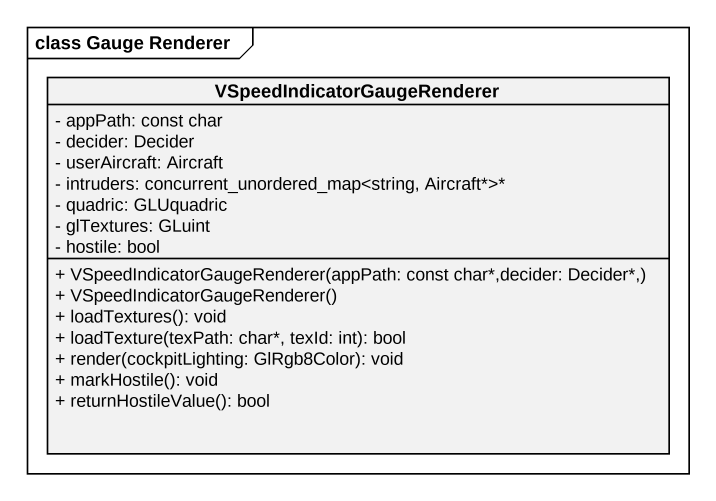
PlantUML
@startuml
mainframe class Gauge Renderer
hide circle
hide empty members
skinparam classAttributeIconSize 0
class VSpeedIndicatorGaugeRenderer {
  - appPath: const char
  - decider: Decider
  - userAircraft: Aircraft
  - intruders: concurrent_unordered_map<string, Aircraft*>*
  - quadric: GLUquadric
  - glTextures: GLuint
  - hostile: bool
  + VSpeedIndicatorGaugeRenderer(appPath: const char*,decider: Decider*,)
  + VSpeedIndicatorGaugeRenderer()
  + loadTextures(): void
  + loadTexture(texPath: char*, texId: int): bool
  + render(cockpitLighting: GlRgb8Color): void
  + markHostile(): void
  + returnHostileValue(): bool
}
@enduml
